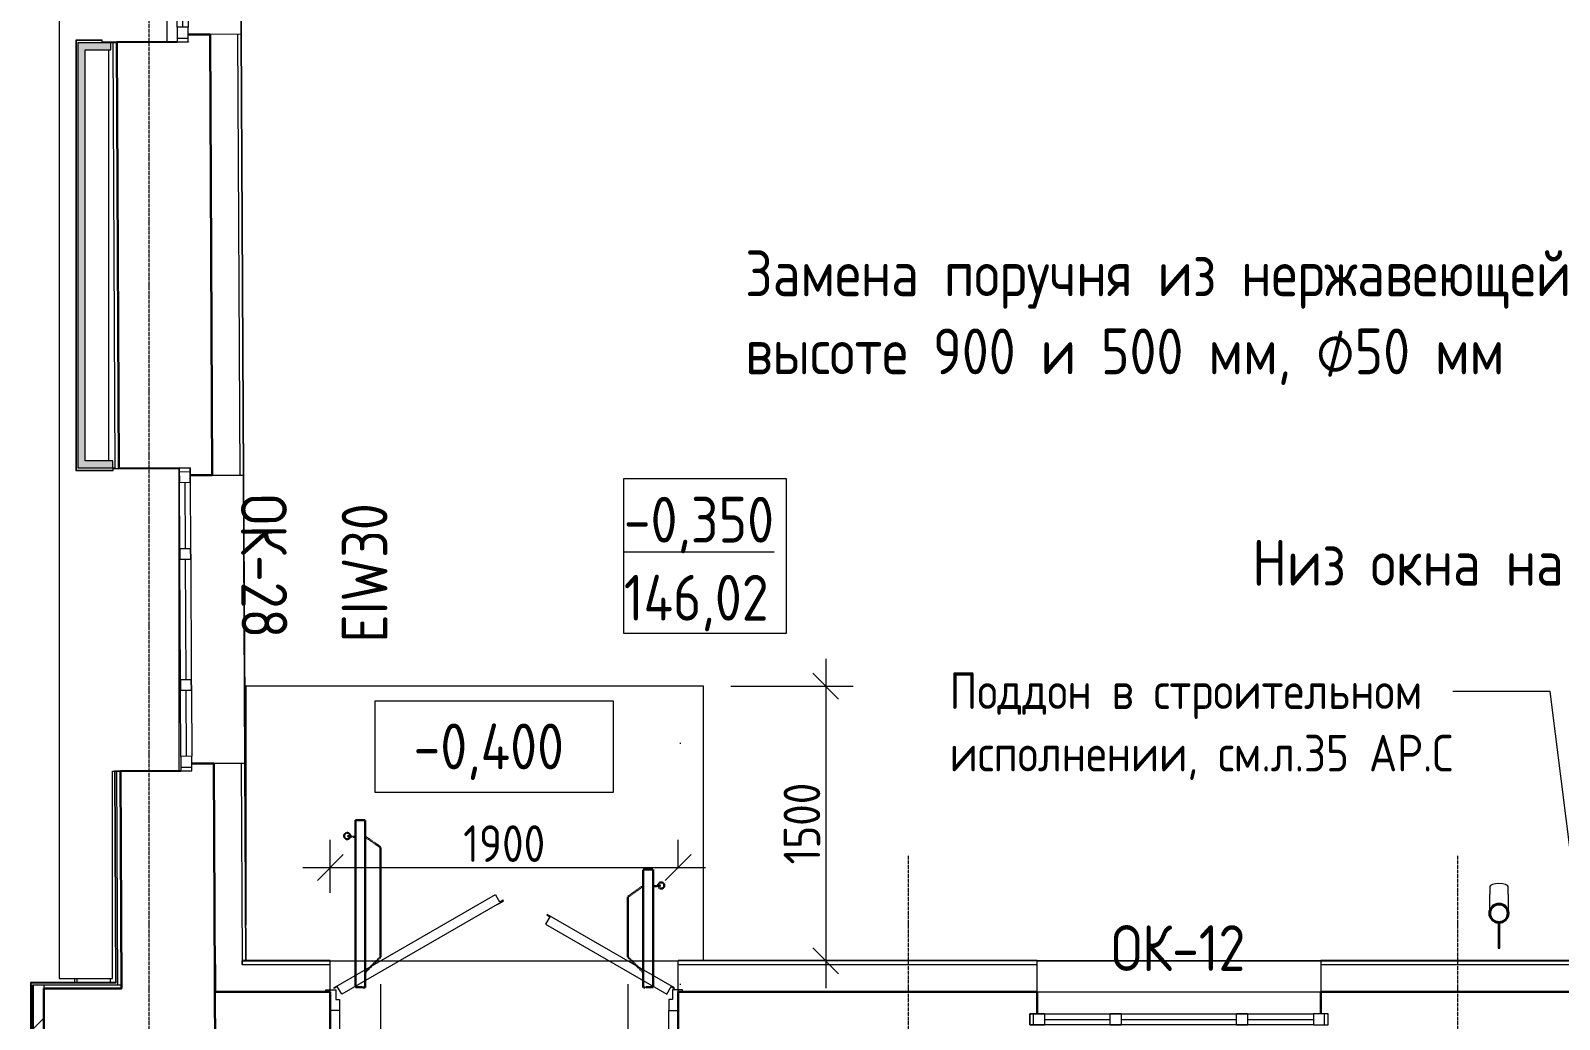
# Model space of a CAD drawing. Header units: millimetres. Extents: x -11345 to 411485, y -9810 to 73012.
# Drawn here: x 34406 to 42759, y 20463 to 25864 of the extents above; entities that cross this region are included whole.
import ezdxf

# ---------------------------------------------------------------- set-up
doc = ezdxf.new("R2010")
doc.units = ezdxf.units.MM
doc.linetypes.add('ADSK_Линия сетки', pattern=[25, 20, -2.5, 0, -2.5])
doc.linetypes.add('ADSK_Штриховая_ш3 п1_5', pattern=[4.5, 3, -1.5])
for name, color, linetype, lineweight in [('_ Окна', 7, 'Continuous', 9), ('Аннотация', 7, 'Continuous', 18), ('Двери', 7, 'Continuous', 9), ('Марки окон', 7, 'Continuous', 20), ('Обобщенные модели', 7, 'Continuous', 18), ('Окна', 7, 'Continuous', 9), ('Оси', 253, 'Continuous', 9), ('Отметки', 7, 'Continuous', 9), ('Перекрытие', 7, 'Continuous', 9), ('Размеры', 7, 'Continuous', 5), ('Стены внутренние', 7, 'Continuous', 18), ('Стены наружные', 7, 'Continuous', 18), ('Стены несущие', 7, 'Continuous', 30), ('Стены отделка', 7, 'Continuous', 30), ('Стены штриховка', 7, 'Continuous', 9)]:
    doc.layers.add(name, color=color, linetype=linetype, lineweight=lineweight)
doc.layers.add('Линии', color=7, linetype='Continuous', lineweight=9, true_color=0x00a600)
doc.styles.add('GOST Common_2', font='GOST_Common.ttf', dxfattribs={"width": 0.9, "height": 250})
doc.styles.add('GOST Common_3', font='GOST_Common.ttf', dxfattribs={"width": 0.9, "height": 250})
doc.styles.add('GOST Common_6', font='GOST_Common.ttf', dxfattribs={"width": 0.9, "height": 200})
doc.styles.add('GOST Common_7', font='GOST_Common.ttf', dxfattribs={"width": 0.9, "height": 200})
doc.dimstyles.new('ADSK_Основной_2_мм', dxfattribs={"dimscale": 304.8, "dimtxt": 201.142999, "dimasz": 0.463911, "dimexe": 0.492126, "dimexo": 0.492126, "dimgap": 0.098425, "dimtad": 1, "dimrnd": 0.01, "dimdsep": 46, "dimtxsty": 'GOST Common_7', "dimblk1": 'OBLIQUE', "dimblk2": 'OBLIQUE', "dimsah": 1, "dimcen": 0.09, "dimdle": 0.492126, "dimazin": 2, "dimtfac": 1, "dimtdec": 4, "dimtix": 1, "dimtmove": 0, "dimatfit": 3, "dimfxl": 1, "dimtvp": 1, "dimtolj": 1, "dimtzin": 0, "dimlwd": 20, "dimlwe": 20, "dimarcsym": 2})

# ---------------------------------------------------------------- blocks, each defined once
blk = doc.blocks.new('dver-dpmo-260 - ДН_ 21-19 неравноп__ левая 300х1600 ДН-4п-2649260-План 1-го этажа')
at = {"layer": 'Двери'}
for p, q in [((965.2, 1612.3), (960.2, 1612.3)), ((-930.5, 276.7), (-47.1, 786.7)), ((-47.1, 786.7), (-45.6, 784.1)), ((-23.6, 746), (-45.6, 784.1)), ((-38.9, 732.5), (-4.3, 752.5)), ((-6.3, 756), (-23.6, 746)), ((-4.3, 752.5), (-6.3, 756)), ((-38.9, 732.5), (-887.7, 242.5)), ((234.2, 678.7), (232.7, 676.1)), ((232.7, 676.1), (250, 666.1)), ((930.5, 276.7), (234.2, 678.7)), ((250, 666.1), (226, 624.5)), ((226, 624.5), (887.7, 242.5)), ((-975, 267), (-920, 267)), ((-975, 255), (-975, 267)), ((-950, 255), (-975, 255)), ((-950, 154), (-950, 255)), ((-929, 274.1), (-930.5, 276.7)), ((-911.7, 284.1), (-929, 274.1)), ((-920, 267), (-920, 214)), ((-887.7, 242.5), (-911.7, 284.1)), ((887.7, 242.5), (911.7, 284.1)), ((911.7, 284.1), (929, 274.1)), ((920, 267), (920, 214)), ((975, 267), (920, 267)), ((929, 274.1), (930.5, 276.7)), ((950, 255), (975, 255)), ((950, 154), (950, 255)), ((960.2, 297.8), (965.2, 297.8)), ((975, 255), (975, 267)), ((-920, 214), (-899, 214)), ((-899, 214), (-899, 154)), ((899, 214), (899, 154)), ((920, 214), (899, 214)), ((-899, 154), (-950, 154)), ((899, 154), (950, 154))]:
    blk.add_line(p, q, dxfattribs=at)
blk = doc.blocks.new('окно трехпол с фрамугой - 1590-2240_h___нов_ ок12-2116584-План 1-го этажа')
at = {"layer": '_ Окна', "lineweight": 18}
for p, q in [((-815, 75), (-815, 135)), ((-815, 135), (-735, 135)), ((-735, 135), (-735, 75)), ((-375, 75), (-375, 135)), ((-375, 135), (-315, 135)), ((-315, 135), (-315, 75)), ((315, 75), (315, 135)), ((315, 135), (375, 135)), ((375, 135), (375, 75)), ((735, 135), (735, 75)), ((815, 135), (735, 135)), ((815, 75), (815, 135)), ((-735, 75), (-815, 75)), ((-315, 75), (-375, 75)), ((375, 75), (315, 75)), ((735, 75), (815, 75))]:
    blk.add_line(p, q, dxfattribs=at)
at = {"layer": '_ Окна'}
for p, q in [((-795, 75), (-795, 135)), ((-735, 105), (-375, 105)), ((-315, 105), (315, 105)), ((375, 105), (735, 105)), ((795, 75), (795, 135))]:
    blk.add_line(p, q, dxfattribs=at)
at = {"layer": 'Окна'}
for p, q in [((-815, 135), (-815, 75)), ((-735, 135), (-815, 135)), ((-735, 135), (-375, 135)), ((-315, 135), (-375, 135)), ((-315, 135), (315, 135)), ((375, 135), (315, 135)), ((375, 135), (735, 135)), ((815, 135), (735, 135)), ((815, 75), (815, 135)), ((-815, 75), (-735, 75)), ((-375, 75), (-735, 75)), ((-375, 75), (-315, 75)), ((315, 75), (-315, 75)), ((315, 75), (375, 75)), ((735, 75), (375, 75)), ((735, 75), (815, 75))]:
    blk.add_line(p, q, dxfattribs=at)
blk = doc.blocks.new('окно трехпол с фрамугой - 1615-2300_h___нов_ ок-28 ЕIW30-6253197-План 1-го этажа')
at = {"layer": '_ Окна', "lineweight": 18}
for p, q in [((-827.5, 75), (-827.5, 135)), ((-827.5, 135), (-747.5, 135)), ((-747.5, 135), (-747.5, 75)), ((-387.5, 75), (-387.5, 135)), ((-387.5, 135), (-327.5, 135)), ((-327.5, 135), (-327.5, 75)), ((327.5, 75), (327.5, 135)), ((327.5, 135), (387.5, 135)), ((387.5, 135), (387.5, 75)), ((747.5, 135), (747.5, 75)), ((827.5, 135), (747.5, 135)), ((827.5, 75), (827.5, 135)), ((-747.5, 75), (-827.5, 75)), ((-327.5, 75), (-387.5, 75)), ((387.5, 75), (327.5, 75)), ((747.5, 75), (827.5, 75))]:
    blk.add_line(p, q, dxfattribs=at)
at = {"layer": '_ Окна'}
for p, q in [((-807.5, 75), (-807.5, 135)), ((-747.5, 105), (-387.5, 105)), ((-327.5, 105), (327.5, 105)), ((387.5, 105), (747.5, 105)), ((807.5, 75), (807.5, 135))]:
    blk.add_line(p, q, dxfattribs=at)
at = {"layer": 'Окна'}
for p, q in [((-827.5, 135), (-827.5, 75)), ((-747.5, 135), (-827.5, 135)), ((-747.5, 135), (-387.5, 135)), ((-327.5, 135), (-387.5, 135)), ((-327.5, 135), (327.5, 135)), ((387.5, 135), (327.5, 135)), ((387.5, 135), (747.5, 135)), ((827.5, 135), (747.5, 135)), ((827.5, 75), (827.5, 135)), ((-827.5, 75), (-747.5, 75)), ((-387.5, 75), (-747.5, 75)), ((-387.5, 75), (-327.5, 75)), ((327.5, 75), (-327.5, 75)), ((327.5, 75), (387.5, 75)), ((747.5, 75), (387.5, 75)), ((747.5, 75), (827.5, 75))]:
    blk.add_line(p, q, dxfattribs=at)
blk = doc.blocks.new('окно трехпол с фрамугой - 1615-2300_h___нов_ ок-13-2116291-План 1-го этажа')
at = {"layer": '_ Окна', "lineweight": 18}
for p, q in [((-827.5, 75), (-827.5, 135)), ((-827.5, 135), (-747.5, 135)), ((-747.5, 135), (-747.5, 75)), ((-387.5, 75), (-387.5, 135)), ((-387.5, 135), (-327.5, 135)), ((-327.5, 135), (-327.5, 75)), ((327.5, 75), (327.5, 135)), ((327.5, 135), (387.5, 135)), ((387.5, 135), (387.5, 75)), ((747.5, 135), (747.5, 75)), ((827.5, 135), (747.5, 135)), ((827.5, 75), (827.5, 135)), ((-747.5, 75), (-827.5, 75)), ((-327.5, 75), (-387.5, 75)), ((387.5, 75), (327.5, 75)), ((747.5, 75), (827.5, 75))]:
    blk.add_line(p, q, dxfattribs=at)
at = {"layer": '_ Окна'}
for p, q in [((-807.5, 75), (-807.5, 135)), ((-747.5, 105), (-387.5, 105)), ((-327.5, 105), (327.5, 105)), ((387.5, 105), (747.5, 105)), ((807.5, 75), (807.5, 135))]:
    blk.add_line(p, q, dxfattribs=at)
at = {"layer": 'Окна'}
for p, q in [((-827.5, 135), (-827.5, 75)), ((-747.5, 135), (-827.5, 135)), ((-747.5, 135), (-387.5, 135)), ((-327.5, 135), (-387.5, 135)), ((-327.5, 135), (327.5, 135)), ((387.5, 135), (327.5, 135)), ((387.5, 135), (747.5, 135)), ((827.5, 135), (747.5, 135)), ((827.5, 75), (827.5, 135)), ((-827.5, 75), (-747.5, 75)), ((-387.5, 75), (-747.5, 75)), ((-387.5, 75), (-327.5, 75)), ((327.5, 75), (-327.5, 75)), ((327.5, 75), (387.5, 75)), ((747.5, 75), (387.5, 75)), ((747.5, 75), (827.5, 75))]:
    blk.add_line(p, q, dxfattribs=at)
blk = doc.blocks.new('Водосток - Тип 1 _карниз больше 490мм_-5137789-План 1-го этажа')
at = {"layer": 'Обобщенные модели', "lineweight": 9}
h = blk.add_hatch(dxfattribs=at)
h.set_pattern_fill('FP_26', color=256, style=0, pattern_type=2)
h.set_pattern_definition([(45, (-10250, -20882.53), (-106.066, 106.066), [])])
h.paths.add_polyline_path([(125, 110), (146.7, 115), (164.1, 128.8), (173.7, 148.9), (173.7, 171.1), (164.1, 191.2), (146.7, 205), (125, 210), (102.3, 204.3), (85.9, 191.2), (76.3, 171.1), (77.4, 146.5), (85.9, 128.8), (103.3, 115), (117.5, 111.7)])
at = {"layer": 'Обобщенные модели'}
for p, q in [((75, 306.2), (75, 263.6)), ((175, 263.6), (175, 306.2)), ((120, 109.1), (120, -30)), ((130, -30), (130, 109.1)), ((120, -30), (130, -30))]:
    blk.add_line(p, q, dxfattribs=at)
at = {"layer": 'Обобщенные модели', "flags": 128}
for points in [[(75, 173), (75, 174.3), (75, 177), (75, 179.8), (75, 182.9), (75, 186.2), (75, 189.7), (75, 193.4), (75, 197.2), (75, 201.3), (75, 205.5), (75, 209.9), (75, 214.4), (75, 219.1), (75, 224), (75, 229), (75, 234.1), (75, 239.3), (75, 244.6), (75, 250.1), (75, 255.6), (75, 261.3), (75, 263.6)], [(175, 263.6), (175, 258), (175, 252.4), (175, 246.9), (175, 241.5), (175, 236.2), (175, 231.1), (175, 226), (175, 221.1), (175, 216.4), (175, 211.8), (175, 207.3), (175, 203), (175, 198.9), (175, 194.9), (175, 191.2), (175, 187.6), (175, 184.3), (175, 181.1), (175, 178.1), (175, 175.4), (175, 173)]]:
    blk.add_lwpolyline(points, dxfattribs=at)
at = {"layer": 'Обобщенные модели'}
for start, end in [(90, 270), (270, 90)]:
    blk.add_arc((125, 160), 52, start, end, dxfattribs=at)
at = {"layer": 'Обобщенные модели', "lineweight": 40}
for start, end in [(90, 270), (270, 90)]:
    blk.add_arc((125, 160), 50, start, end, dxfattribs=at)
at = {"layer": 'Обобщенные модели'}
for start_param, end_param in [(4.712389, 6.283185), (3.141593, 4.712389)]:
    blk.add_ellipse((125, 306.2), major_axis=(-50, 0), ratio=0.309017, start_param=start_param, end_param=end_param, dxfattribs=at)
blk = doc.blocks.new('Высотные отметки - Рамка-12095-План 1-го этажа')
at = {"layer": 'Аннотация', "lineweight": 20}
for p, q in [((-6.5, 0), (-6.5, 5)), ((-6.5, 5), (6.5, 5)), ((6.5, 5), (6.5, 0)), ((6.5, 0), (-6.5, 0))]:
    blk.add_line(p, q, dxfattribs=at)
blk = doc.blocks.new('_Oblique')
at = {"color": 0, "linetype": 'ByBlock', "lineweight": -2}
blk.add_line((-0.5, -0.5), (0.5, 0.5), dxfattribs=at)
blk = doc.blocks.new('DIMBLOCK85-План 1-го этажа')
at = {"layer": 'Defpoints', "color": 0, "transparency": 16777216}
for p in [(38082.3, 22282.5), (38750.5, 20782.5), (38850.5, 20782.5)]:
    blk.add_point(p, dxfattribs=at)
at = {"layer": 'Размеры', "color": 0, "transparency": 16777216}
for p, q in [((38750.5, 22432.5), (38750.5, 20632.5)), ((38232.3, 22282.5), (38900.5, 22282.5)), ((38700.5, 20782.5), (38600.5, 20782.5))]:
    blk.add_line(p, q, dxfattribs=at)
at = {"layer": 'Размеры', "color": 0, "transparency": 16777216, "xscale": 141.4, "yscale": 141.4, "zscale": 141.4}
for p, rotation in [((38750.5, 22282.5), 90), ((38750.5, 20782.5), 270)]:
    blk.add_blockref('_Oblique', p, dxfattribs=dict(at, rotation=rotation))
at = {"layer": 'Размеры', "color": 0, "lineweight": 20, "transparency": 16777216, "insert": (38620.5, 21532.5), "char_height": 200, "width": 560.473, "attachment_point": 5, "rotation": 90, "style": 'GOST Common_7'}
blk.add_mtext('\\A1;1500', dxfattribs=at)
blk = doc.blocks.new('DIMBLOCK92-План 1-го этажа')
at = {"layer": 'Defpoints', "color": 0, "transparency": 16777216}
for p in [(36318.9, 20804.4), (37668.9, 20804.4), (37668.9, 19304.3)]:
    blk.add_point(p, dxfattribs=at)
at = {"layer": 'Размеры', "color": 0, "transparency": 16777216}
for p, q in [((36318.9, 20654.4), (36318.9, 19154.3)), ((37668.9, 20654.4), (37668.9, 19154.3)), ((36168.9, 19304.3), (37818.9, 19304.3))]:
    blk.add_line(p, q, dxfattribs=at)
at = {"layer": 'Размеры', "color": 0, "transparency": 16777216, "xscale": 141.4, "yscale": 141.4, "zscale": 141.4, "rotation": 180}
blk.add_blockref('_Oblique', (36318.9, 19304.3), dxfattribs=at)
at = {"layer": 'Размеры', "color": 0, "transparency": 16777216, "xscale": 141.4, "yscale": 141.4, "zscale": 141.4}
blk.add_blockref('_Oblique', (37668.9, 19304.3), dxfattribs=at)
at = {"layer": 'Размеры', "color": 0, "lineweight": 20, "transparency": 16777216, "char_height": 200, "width": 1251.859, "attachment_point": 5, "style": 'GOST Common_7'}
for s, insert in [('\\A1;1350', (36993.9, 19434.3)), ('\\A1;"в свету"', (36993.9, 19144.3))]:
    blk.add_mtext(s, dxfattribs=dict(at, insert=insert))
blk = doc.blocks.new('DIMBLOCK98-План 1-го этажа')
at = {"layer": 'Defpoints', "color": 0, "transparency": 16777216}
for p in [(37943.9, 21292.7), (37943.9, 21136.5), (36043.9, 21004.3)]:
    blk.add_point(p, dxfattribs=at)
at = {"layer": 'Размеры', "color": 0, "transparency": 16777216}
for p, q in [((36043.9, 21154.3), (36043.9, 21442.7)), ((37943.9, 21286.5), (37943.9, 21442.7)), ((35893.9, 21292.7), (38093.9, 21292.7))]:
    blk.add_line(p, q, dxfattribs=at)
at = {"layer": 'Размеры', "color": 0, "transparency": 16777216, "xscale": 141.4, "yscale": 141.4, "zscale": 141.4, "rotation": 180}
blk.add_blockref('_Oblique', (36043.9, 21292.7), dxfattribs=at)
at = {"layer": 'Размеры', "color": 0, "transparency": 16777216, "xscale": 141.4, "yscale": 141.4, "zscale": 141.4}
blk.add_blockref('_Oblique', (37943.9, 21292.7), dxfattribs=at)
at = {"layer": 'Размеры', "color": 0, "lineweight": 20, "transparency": 16777216, "insert": (36993.9, 21422.7), "char_height": 200, "width": 560.473, "attachment_point": 5, "style": 'GOST Common_7'}
blk.add_mtext('\\A1;1900', dxfattribs=at)
blk = doc.blocks.new('оси')
at = {"layer": 'Оси', "linetype": 'ADSK_Линия сетки'}
for p, q in [((9500, -6855.047), (9500, 46377.998)), ((13650, -6855.047), (13650, 23512.013)), ((16650, -6855.047), (16650, 23512.013))]:
    blk.add_line(p, q, dxfattribs=at)

msp = doc.modelspace()

# ---------------------------------------------------------------- hatches: boundary and pattern name
at = {"layer": 'Стены внутренние'}
for points in [[(34665.24035, 23513.75589), (34705.24035, 23513.75589), (34705.24035, 25799.69872), (34665.24035, 25799.69872), (34665.24035, 23731.86438)], [(34816.96002, 25759.69872), (34844.96039, 25759.69872), (34844.96039, 25799.69872), (34705.24035, 25799.69872), (34705.24035, 25759.69872), (34816.89785, 25759.69872)], [(34665.24035, 23473.75589), (34856.37626, 23473.75589), (34856.37626, 23513.75589), (34665.24035, 23513.75589), (34665.24035, 23490.6682)]]:
    msp.add_hatch(color=256, dxfattribs=at).paths.add_polyline_path(points)
at = {"layer": 'Стены внутренние', "lineweight": 9}
h = msp.add_hatch(dxfattribs=at)
h.set_pattern_fill('ANSI34', color=256, scale=20, style=0)
h.paths.add_polyline_path([(34418.15487, 20651.3417), (34478.15487, 20651.3417), (34478.15487, 20121.3417), (34518.15487, 20121.3417), (34518.15487, 18689.3417), (34418.15487, 18689.3417)])

# ---------------------------------------------------------------- linework, layer by layer
at = {"layer": 'Аннотация', "lineweight": 9}
for p, q in [((42325.01755, 22253.94737), (42177.46105, 22253.94737)), ((42709.1861, 22253.94737), (42325.01755, 22253.94737)), ((43446.68098, 16362.60869), (42709.1861, 22253.94737))]:
    msp.add_line(p, q, dxfattribs=at)
at = {"layer": 'Аннотация', "lineweight": 9, "flags": 128}
msp.add_lwpolyline([(37647.45643, 23417.67559), (38534.85643, 23417.67559), (38534.85643, 22570.67559), (37647.45643, 22570.67559)], close=True, dxfattribs=at)
at = {"layer": 'Линии', "color": 7, "linetype": 'ADSK_Штриховая_ш3 п1_5', "lineweight": 30}
for p, q in [((36233.86393, 21550.7399), (36180.86393, 21551.46573)), ((36180.86393, 21551.46573), (36180.86393, 20638.38012)), ((36233.86393, 20637.65429), (36233.86393, 21550.7399)), ((36180.86393, 21459.03398), (36136.15938, 21464.18214)), ((36233.86393, 21461.81798), (36318.86393, 21402.30034)), ((36318.86393, 21402.30034), (36318.86393, 20804.40278)), ((37753.86393, 21280.7399), (37806.86393, 21281.46573)), ((37753.86393, 20637.65429), (37753.86393, 21280.7399)), ((37806.86393, 21281.46573), (37806.86393, 20638.38012)), ((37753.86393, 21191.81798), (37668.86393, 21132.30034)), ((37806.86393, 21189.03398), (37851.56847, 21194.18214)), ((37668.86393, 21132.30034), (37668.86393, 20804.40278)), ((36318.86393, 20804.40278), (36233.86393, 20719.40278)), ((37668.86393, 20804.40278), (37753.86393, 20719.40278)), ((36180.86393, 20638.38012), (36233.86393, 20637.65429)), ((37806.86393, 20638.38012), (37753.86393, 20637.65429))]:
    msp.add_line(p, q, dxfattribs=at)
for centre in [(36136.15938, 21464.18214), (37851.56847, 21194.18214)]:
    msp.add_circle(centre, 17, dxfattribs=at)
at = {"layer": 'Перекрытие'}
for p, q in [((34561.73425, 35729.10566), (34561.73425, 20686.3417)), ((35152.56973, 25802.40464), (35152.56973, 27457.42602)), ((34833.73425, 23513.75589), (34833.73425, 25759.69872)), ((34856.75723, 25799.69872), (34876.75748, 25799.69872)), ((34858.5796, 23473.75589), (34856.57958, 23473.75589)), ((35218.58425, 23473.75589), (35055.6296, 23473.75589)), ((35218.75345, 21819.56365), (35218.75345, 23440.46957)), ((38082.268, 22282.52494), (35582.268, 22282.52494)), ((35582.268, 22282.52494), (35582.268, 20979.19285)), ((38082.268, 20782.52494), (38082.268, 22282.52494)), ((34853.42928, 20686.3417), (34853.42928, 21818.72235)), ((34853.42928, 21818.72235), (35053.23672, 21818.72235)), ((36043.86393, 20782.52494), (37943.86393, 20782.52494)), ((34561.73425, 20686.3417), (34853.42928, 20686.3417)), ((36093.86393, 20511.50874), (36093.86393, 20102.52494)), ((37893.86393, 20102.52494), (37893.86393, 20511.50874))]:
    msp.add_line(p, q, dxfattribs=at)
at = {"layer": 'Стены внутренние'}
for p, q in [((34647.26626, 20663.3417), (34647.26626, 20686.3417)), ((34659.26626, 20686.3417), (34659.26626, 20663.3417)), ((34842.86496, 20663.1991), (34842.74733, 20686.3417)), ((39905.51306, 20612.52494), (41455.51306, 20612.52494))]:
    msp.add_line(p, q, dxfattribs=at)
at = {"layer": 'Стены наружные'}
for p, q in [((35556.54347, 25843.4585), (35548.53802, 27418.43815)), ((35549.53801, 27418.44324), (35557.54346, 25843.46358)), ((35576.77883, 21862.38399), (35568.77846, 23436.36366)), ((35569.77337, 23437.36872), (35577.77881, 21862.38907)), ((39905.51306, 20783.52494), (39905.51306, 20782.52494)), ((39905.51306, 20783.52494), (41455.51306, 20783.52494)), ((39905.51306, 20782.52494), (41455.51306, 20782.52494)), ((41455.51306, 20783.52494), (41455.51306, 20782.52494))]:
    msp.add_line(p, q, dxfattribs=at)
at = {"layer": 'Стены несущие'}
for p, q in [((35386.54096, 25843.59441), (35266.54251, 25842.98447)), ((35386.54096, 25843.59441), (35398.78103, 23435.49958)), ((35206.74659, 25802.68002), (34876.75086, 25801.00269)), ((34888.58431, 23472.90682), (34876.75086, 25801.00269)), ((35266.74582, 25802.98499), (35266.75598, 25800.98501)), ((34888.58431, 23472.90682), (35218.58004, 23474.58415)), ((35278.78258, 23434.88964), (35398.78103, 23435.49958)), ((35226.99212, 21819.60553), (34896.99638, 21817.9282)), ((34903.02767, 20631.3417), (34896.99638, 21817.9282)), ((35406.78648, 21860.51992), (35286.78803, 21859.90998)), ((35406.78648, 21860.51992), (35415.72217, 20102.52494)), ((34418.15487, 20651.3417), (34418.15487, 18689.3417)), ((34903.02767, 20631.3417), (34478.15487, 20631.3417)), ((34478.15487, 20631.3417), (34478.15487, 20121.3417)), ((35413.1299, 20612.52494), (36043.86393, 20612.52494)), ((36043.86393, 20102.52494), (36043.86393, 20612.52494)), ((37943.86393, 20612.52494), (39905.51306, 20612.52494)), ((37943.86393, 20102.52494), (37943.86393, 20612.52494)), ((39905.51306, 20612.52494), (39905.51306, 20492.52494)), ((41455.51306, 20612.52494), (43985.72247, 20612.52494)), ((41455.51306, 20612.52494), (41455.51306, 20492.52494))]:
    msp.add_line(p, q, dxfattribs=at)
at = {"layer": 'Стены отделка', "lineweight": 9}
for p, q in [((34796.69546, 25811.69872), (34655.24035, 25811.69872)), ((34796.75189, 25800.59606), (34796.69546, 25811.69872)), ((35556.53876, 25844.45849), (35386.54096, 25843.59441)), ((35386.54096, 25843.59441), (35386.54096, 25843.59441)), ((35536.53902, 25844.35683), (35536.54918, 25842.35686)), ((35568.77884, 23436.36366), (35556.53876, 25844.45849)), ((35557.54346, 25843.46358), (35556.54347, 25843.4585)), ((35556.54347, 25843.4585), (35568.77338, 23437.36364)), ((35569.77337, 23437.36872), (35557.54346, 25843.46358)), ((34653.24035, 25809.69872), (34653.24035, 23463.75589)), ((34665.24035, 25799.69872), (34665.24035, 23473.75589)), ((34665.24035, 25799.69872), (34856.75723, 25799.69872)), ((34705.24035, 25759.69872), (34844.96039, 25759.69872)), ((34705.24035, 23513.75589), (34705.24035, 25759.69872)), ((34876.75086, 25801.00269), (34796.75189, 25800.59606)), ((34844.96039, 25759.69872), (34844.96039, 25799.69872)), ((34856.75723, 25799.69872), (34856.75111, 25800.90103)), ((34868.58457, 23472.80516), (34856.75723, 25799.69872)), ((34868.57973, 23473.75589), (34665.24035, 23473.75589)), ((34856.37626, 23513.75589), (34705.24035, 23513.75589)), ((34856.37626, 23473.75589), (34856.37626, 23513.75589)), ((34856.58472, 23472.74417), (34888.58431, 23472.90682)), ((34856.64057, 23461.75589), (34856.58472, 23472.74417)), ((34655.24035, 23461.75589), (34856.64057, 23461.75589)), ((35398.78103, 23435.49958), (35568.77884, 23436.36366)), ((35568.77338, 23437.36364), (35569.77337, 23437.36872)), ((34896.99638, 21817.9282), (34864.99679, 21817.76555)), ((34864.99679, 21817.76555), (34870.8646, 20663.3417)), ((34882.92634, 20651.22635), (34876.99664, 21817.82654)), ((35576.78428, 21861.384), (35406.78648, 21860.51992)), ((35577.77881, 21862.38907), (35576.77883, 21862.38399)), ((35576.77883, 21862.38399), (35582.26763, 20782.52494)), ((35582.268, 20782.52494), (35576.78428, 21861.384)), ((35583.26764, 20782.52494), (35577.77881, 21862.38907)), ((35412.36746, 20762.52494), (35417.47423, 20762.52494)), ((35417.47423, 20612.52494), (35417.47423, 20762.52494)), ((35562.3694, 20762.52494), (35562.26774, 20782.52494)), ((35562.3694, 20783.52494), (35562.3694, 20762.52494)), ((36043.86393, 20783.52494), (35562.3694, 20783.52494)), ((35562.3694, 20782.52494), (36043.86393, 20782.52494)), ((36043.86393, 20612.52494), (36043.86393, 20783.52494)), ((37943.86393, 20612.52494), (37943.86393, 20783.52494)), ((39905.51306, 20783.52494), (37943.86393, 20783.52494)), ((39905.51306, 20782.52494), (37943.86393, 20782.52494)), ((39905.51306, 20612.52494), (39905.51306, 20782.52494)), ((42908.86393, 20783.52494), (41455.51306, 20783.52494)), ((41455.51306, 20782.52494), (41455.51306, 20612.52494)), ((41455.51306, 20782.52494), (43985.72247, 20782.52494)), ((41456.51306, 20762.52494), (41455.51306, 20762.52494)), ((34870.8646, 20663.3417), (34406.15487, 20663.3417)), ((34406.15487, 20663.3417), (34406.15487, 18679.3417)), ((34418.15487, 20651.3417), (34905.61994, 20651.3417)), ((34478.15487, 20651.3417), (34478.15487, 20631.3417)), ((34882.92634, 20651.22635), (34902.92608, 20651.32801)), ((34905.61994, 20631.3417), (34905.61994, 20651.3417)), ((34903.02767, 20631.3417), (34905.61994, 20631.3417))]:
    msp.add_line(p, q, dxfattribs=at)
at = {"layer": 'Стены штриховка'}
for p, q in [((34655.24035, 25811.69872), (34653.24035, 25811.69872)), ((34653.24035, 25811.69872), (34653.24035, 25809.69872)), ((34655.24035, 25811.69872), (34655.24035, 23461.75589)), ((35536.54918, 25842.35686), (35548.77909, 23436.262)), ((34796.70562, 25809.69872), (34653.24035, 25809.69872)), ((34653.24035, 23463.75589), (34856.63041, 23463.75589)), ((34653.24035, 23463.75589), (34653.24035, 23461.75589)), ((34653.24035, 23461.75589), (34655.24035, 23461.75589)), ((34866.99677, 21817.77571), (34872.87479, 20661.3417)), ((35556.78454, 21861.28234), (35562.26774, 20782.52494)), ((35562.3694, 20762.52494), (36043.86393, 20762.52494)), ((37943.86393, 20762.52494), (39905.51306, 20762.52494)), ((41456.51306, 20762.52494), (42888.86393, 20762.52494)), ((34408.15487, 20663.3417), (34408.15487, 18679.3417)), ((34872.87479, 20661.3417), (34408.15487, 20661.3417))]:
    msp.add_line(p, q, dxfattribs=at)

# ---------------------------------------------------------------- block references
msp.add_blockref('оси', (25553.42928, -2155))
at = {"layer": 'Двери'}
msp.add_blockref('dver-dpmo-260 - ДН_ 21-19 неравноп__ левая 300х1600 ДН-4п-2649260-План 1-го этажа', (36993.86393, 20357.52494), dxfattribs=at)
at = {"layer": 'Обобщенные модели'}
msp.add_blockref('Водосток - Тип 1 _карниз больше 490мм_-5137789-План 1-го этажа', (42303.86393, 20882.52494), dxfattribs=at)
at = {"layer": 'Окна', "rotation": 270.2912255442423}
for name, p in [('окно трехпол с фрамугой - 1615-2300_h___нов_ ок-13-2116291-План 1-го этажа', (35127.54153, 26629.78812)), ('окно трехпол с фрамугой - 1615-2300_h___нов_ ок-28 ЕIW30-6253197-План 1-го этажа', (35147.78705, 22646.71363))]:
    msp.add_blockref(name, p, dxfattribs=at)
at = {"layer": 'Окна'}
msp.add_blockref('окно трехпол с фрамугой - 1590-2240_h___нов_ ок12-2116584-План 1-го этажа', (40680.51306, 20357.52494), dxfattribs=at)
at = {"layer": 'Отметки', "lineweight": 20, "xscale": 99.99999999999993, "yscale": 99.99999999999993, "zscale": 99.99999999999993}
msp.add_blockref('Высотные отметки - Рамка-12095-План 1-го этажа', (36938.63912, 21701.96911), dxfattribs=at)

# ---------------------------------------------------------------- texts
at = {"layer": 'Аннотация', "lineweight": 9, "attachment_point": 1, "line_spacing_factor": 1.022766}
for s, insert, char_height, width, style in [('\\pxt1.44,2.88,4.32,5.76,7.2,8.64,10.08,11.52,12.96,14.4,15.84,17.28,18.72,20.16,21.6,23.04,24.48,25.92,27.36,28.8,30.24,31.68,33.12,34.56,36,37.44,38.88,40.32,41.76,43.2,44.64,46.08;{Замена поручня из нержавеющей стали на высоте 900 и 500 мм, ⌀50 мм}', (38310.4155, 24663.05752), 250, 6762.6, 'GOST Common_2'), ('\\pxt1.44,2.88,4.32,5.76,7.2,8.64,10.08,11.52,12.96,14.4,15.84,17.28,18.72,20.16,21.6,23.04,24.48,25.92,27.36,28.8,30.24,31.68,33.12,34.56,36,37.44,38.88,40.32,41.76,43.2,44.64,46.08;{\\L-0,350\\P\\l146,02}', (37647.45643, 23317.29582), 250, 896.274, 'GOST Common_2'), ('\\pxt1.44,2.88,4.32,5.76,7.2,8.64,10.08,11.52,12.96,14.4,15.84,17.28,18.72,20.16,21.6,23.04,24.48,25.92,27.36,28.8,30.24,31.68,33.12,34.56,36,37.44,38.88,40.32,41.76,43.2,44.64,46.08;{Низ окна на отм.+1,630 м}', (41080.61648, 23082.14206), 250, 3870, 'GOST Common_2'), ('\\pxt1.8,3.6,5.4,7.2,9,10.8,12.6,14.4,16.2,18,19.8,21.6,23.4,25.2,27,28.8,30.6,32.4,34.2,36,37.8,39.6,41.4,43.2,45,46.8,48.6,50.4,52.2,54,55.8,57.6;{Поддон в строительном исполнении, см.л.35 АР.С}', (39427.1173, 22358.07063), 200, 2898.9, 'GOST Common_6')]:
    msp.add_mtext(s, dxfattribs=dict(at, insert=insert, char_height=char_height, width=width, style=style))
at = {"layer": 'Аннотация', "color": 1, "lineweight": 9, "true_color": 0xff0000, "insert": (36105.95916, 22518.5374), "char_height": 250, "width": 811.737, "attachment_point": 1, "rotation": 90, "line_spacing_factor": 1.022766, "style": 'GOST Common_2'}
msp.add_mtext('\\pxt1.44,2.88,4.32,5.76,7.2,8.64,10.08,11.52,12.96,14.4,15.84,17.28,18.72,20.16,21.6,23.04,24.48,25.92,27.36,28.8,30.24,31.68,33.12,34.56,36,37.44,38.88,40.32,41.76,43.2,44.64,46.08;{ЕIW30}', dxfattribs=at)
at = {"layer": 'Марки окон', "lineweight": 9, "insert": (35681.76471, 22938.51631), "char_height": 250, "width": 845.1, "attachment_point": 5, "rotation": 270.291225544, "line_spacing_factor": 1.022766, "style": 'GOST Common_2'}
msp.add_mtext('\\pxqc,t1.8,3.6,5.4,7.2,9,10.8,12.6,14.4,16.2,18,19.8,21.6,23.4,25.2,27,28.8,30.6,32.4,34.2,36,37.8,39.6,41.4,43.2,45,46.8,48.6,50.4,52.2,54,55.8,57.6;{ОК-28}', dxfattribs=at)
at = {"layer": 'Марки окон', "lineweight": 9, "insert": (40676.90566, 20852.00487), "char_height": 250, "width": 797.4, "attachment_point": 5, "line_spacing_factor": 1.022766, "style": 'GOST Common_2'}
msp.add_mtext('\\pxqc,t1.8,3.6,5.4,7.2,9,10.8,12.6,14.4,16.2,18,19.8,21.6,23.4,25.2,27,28.8,30.6,32.4,34.2,36,37.8,39.6,41.4,43.2,45,46.8,48.6,50.4,52.2,54,55.8,57.6;{ОК-12}', dxfattribs=at)
at = {"layer": 'Отметки', "lineweight": 20, "insert": (36498.64901, 22078.67619), "char_height": 250, "width": 1055.9762435, "attachment_point": 1, "line_spacing_factor": 1.022761, "style": 'GOST Common_3'}
msp.add_mtext('-0,400', dxfattribs=at)

# ---------------------------------------------------------------- dimensions: what is measured, and where the dimension line sits
at = {"layer": 'Размеры', "lineweight": 20}
dim = msp.add_linear_dim(base=(38750.50412, 20782.52494), p1=(38082.268, 22282.52494), p2=(38850.48902, 20782.52494), angle=90, dimstyle='ADSK_Основной_2_мм', override={"dimpost": '<>', "dimfxl": 1685.278472, "dimlwd": 65535, "dimlwe": 65535}, dxfattribs=at)
dim.commit()
dim.dimension.update_dxf_attribs({"geometry": 'DIMBLOCK85-План 1-го этажа', "text_midpoint": (38620.50412, 21532.52494)})
dim = msp.add_linear_dim(base=(37943.86393, 21292.68293), p1=(36043.86393, 21004.30287), p2=(37943.86393, 21136.53689), dimstyle='ADSK_Основной_2_мм', override={"dimpost": '<>', "dimfxl": 1904.595977, "dimlwd": 65535, "dimlwe": 65535}, dxfattribs=at)
dim.commit()
dim.dimension.update_dxf_attribs({"geometry": 'DIMBLOCK98-План 1-го этажа', "text_midpoint": (36993.86393, 21422.68293)})
dim = msp.add_linear_dim(base=(37668.86393, 19304.25423), p1=(36318.86393, 20804.40278), p2=(37668.86393, 20804.40278), text='<>\\X"в свету"', dimstyle='ADSK_Основной_2_мм', override={"dimpost": '<>', "dimfxl": 1350, "dimlwd": 65535, "dimlwe": 65535}, dxfattribs=at)
dim.commit()
dim.dimension.update_dxf_attribs({"geometry": 'DIMBLOCK92-План 1-го этажа', "text_midpoint": (36993.86393, 19304.25423)})

doc.saveas('drawing.dxf')
